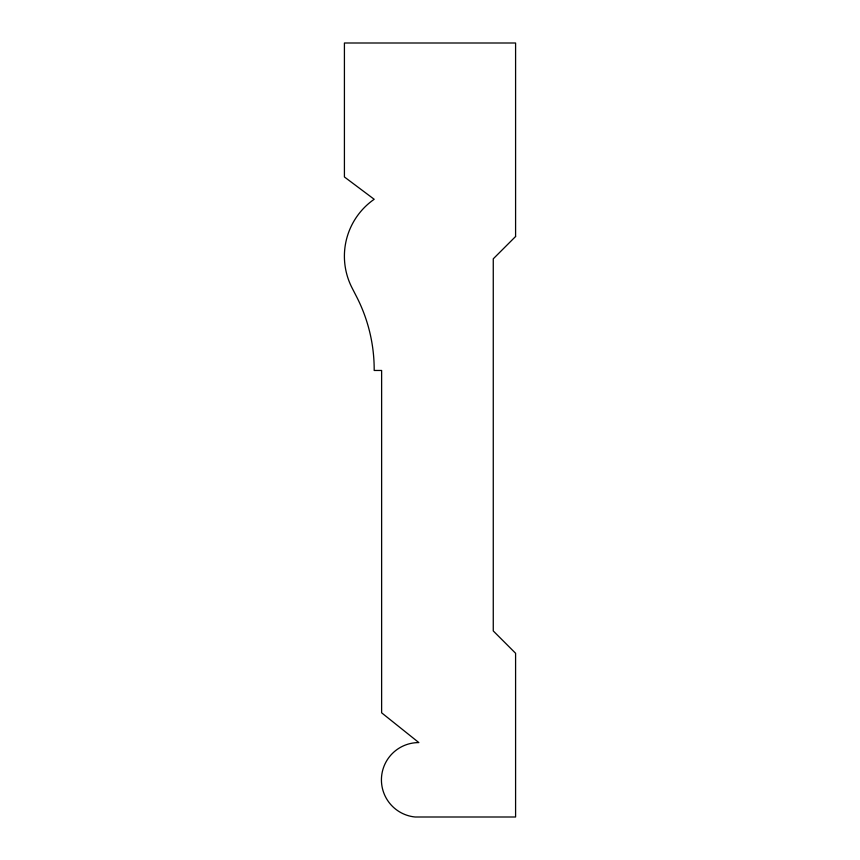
<?xml version="1.0" encoding="UTF-8"?>
<svg xmlns="http://www.w3.org/2000/svg" width="860" height="860" viewBox="0 0 860 860"><rect width="100%" height="100%" fill="white"/><g stroke="black" fill="none" stroke-linecap="round" stroke-linejoin="round"><path stroke-width="1.29" d="M515.591 236.5L493.264 258.828L493.264 630.939L515.591 653.267L515.591 817L415.122 817A37.303 37.303 0 0 1 381.474 778.01A37.303 37.303 0 0 1 418.841 742.578L381.625 712.811L381.625 370.466L374.186 370.466A159.68 159.68 0 0 0 356.545 296.635L352.062 287.906A69.327 69.327 0 0 1 374.186 199.283L344.419 176.966L344.419 43L515.591 43L515.591 236.5"/></g></svg>
